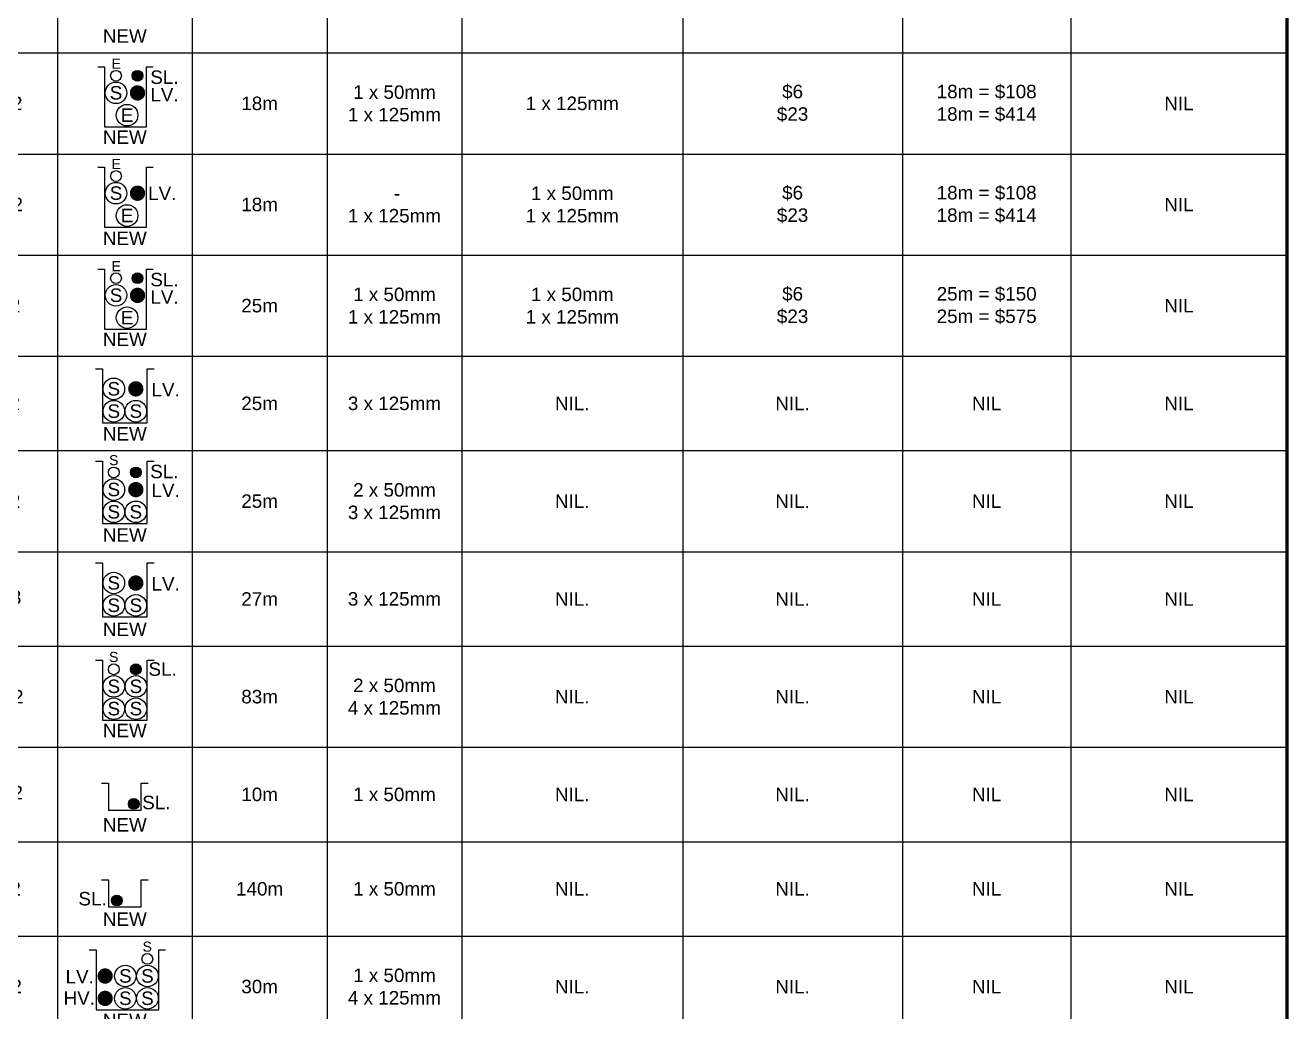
# Paper-space layout 'Retic (5)' of a CAD drawing. Header units: metres. Extents: x -30 to 775, y -5 to 571.
# Drawn here: x 246.2 to 433.6, y 143.3 to 289.6 of the extents above; entities that cross this region are included whole.
import ezdxf
from ezdxf.enums import TextEntityAlignment as Align

# ---------------------------------------------------------------- set-up
doc = ezdxf.new("R2010")
doc.units = ezdxf.units.M
doc.header["$LTSCALE"] = 0.7
doc.layers.get('0').update_dxf_attribs({"color": 6})
doc.layers.add('_User Miscellaneous1', color=3, linetype='Continuous')
doc.layers.add('_User Miscellaneous3', color=11, linetype='Continuous')
doc.layers.add('_User Miscellaneous5', color=7, linetype='Continuous', lineweight=35)
doc.styles.add('ARIAL', font='arial.ttf', dxfattribs={"height": 2})
doc.styles.get("Standard").update_dxf_attribs({"font": 'arial.ttf'})

# ---------------------------------------------------------------- blocks, each defined once
blk = doc.blocks.new('*T189')
at = {"layer": '_User Miscellaneous5', "color": 0, "linetype": 'ByBlock', "lineweight": -2, "transparency": 16777216}
for p, q in [((0, 0), (202.4, 0)), ((0, 0), (0, -504.44)), ((202.4, 0), (202.4, -504.44)), ((0, -12), (202.4, -12)), ((20, -12), (20, -504.44)), ((40, -12), (40, -504.44)), ((60, -12), (60, -504.44)), ((80, -12), (80, -504.44)), ((112.77, -12), (112.77, -504.44)), ((145.35, -12), (145.35, -504.44)), ((170.35, -12), (170.35, -504.44)), ((0, -20.44), (202.4, -20.44)), ((0, -34.44), (202.4, -34.44)), ((0, -49.44), (202.4, -49.44)), ((0, -64.44), (202.4, -64.44)), ((0, -79.44), (202.4, -79.44)), ((0, -93.44), (202.4, -93.44)), ((0, -107.44), (202.4, -107.44)), ((0, -121.44), (202.4, -121.44)), ((0, -136.44), (202.4, -136.44)), ((0, -151.44), (202.4, -151.44)), ((0, -166.44), (202.4, -166.44)), ((0, -181.44), (202.4, -181.44)), ((0, -196.44), (202.4, -196.44)), ((0, -211.44), (202.4, -211.44)), ((0, -226.44), (202.4, -226.44)), ((0, -240.44), (202.4, -240.44)), ((0, -254.44), (202.4, -254.44)), ((0, -268.44), (202.4, -268.44)), ((0, -283.44), (202.4, -283.44)), ((0, -298.44), (202.4, -298.44)), ((0, -313.44), (202.4, -313.44)), ((0, -327.44), (202.4, -327.44)), ((0, -342.44), (202.4, -342.44)), ((0, -356.44), (202.4, -356.44)), ((0, -371.44), (202.4, -371.44)), ((0, -385.44), (202.4, -385.44)), ((0, -399.44), (202.4, -399.44)), ((0, -414.44), (202.4, -414.44)), ((0, -429.44), (202.4, -429.44)), ((0, -444.44), (202.4, -444.44)), ((0, -459.44), (202.4, -459.44)), ((0, -474.44), (202.4, -474.44)), ((0, -489.44), (202.4, -489.44)), ((0, -504.44), (202.4, -504.44))]:
    blk.add_line(p, q, dxfattribs=at)
at = {"layer": '_User Miscellaneous5', "color": 7, "transparency": 16777216}
for s, insert, char_height, width, attachment_point in [('PVC DUCT SCHEDULE\\P{\\H0.96667x;NOTE - ALL TRENCH SECTIONS ARE TO BE READ & VIEWED FROM NODE TO NODE AS NOMINATED.}', (101.2, -6), 3, 200.4036, 5), ('E.E REIMBURSEMENT RATE PER METRE', (129.06, -16.22), 2, 29.5818, 5), ('DUCT\\PCONFIG.', (30, -16.22), 2, 17, 5), ('ROUTE\\PLENGTH', (50, -16.22), 2, 17, 5), ('CUSTOMER\\PFUNDED', (70, -16.22), 2, 17, 5), ('ENDEAVOUR\\PREIMBURSED', (157.85, -16.22), 2, 22, 5), ('E.E EXISTING DUCT\\PUSAGE CHARGE', (186.38, -16.22), 2, 29.0564, 5), ('LOCATION', (10, -16.22), 2, 17, 5), ('E.E  FUNDED ', (96.38, -16.22), 2, 29.7654, 5), ('K1 - L1', (10, -27.44), 2, 14, 5), ('55m', (50, -27.44), 2, 14, 5), ('1 x 125mm', (70, -27.44), 2, 14, 5), ('NIL.', (96.38, -27.44), 2, 26.7654, 5), ('NIL.', (129.06, -27.44), 2, 26.5818, 5), ('NIL', (157.85, -27.44), 2, 19, 5), ('NIL', (186.38, -27.44), 2, 26.0564, 5), ('NEW', (30, -32.94), 2, 14, 8), ('2 x 50mm\\P4 x 125mm', (70, -41.94), 2, 14, 5), ('L1 - R3', (10, -41.94), 2, 14, 5), ('30m', (50, -41.94), 2, 14, 5), ('NIL.', (96.38, -41.94), 2, 26.7654, 5), ('NIL.', (129.06, -41.94), 2, 26.5818, 5), ('NIL', (157.85, -41.94), 2, 19, 5), ('NIL', (186.38, -41.94), 2, 26.0564, 5), ('NEW', (30, -47.94), 2, 14, 8), ('2 x 50mm\\P4 x 125mm', (70, -56.94), 2, 14, 5), ('R3 - M1', (10, -56.94), 2, 14, 5), ('30m', (50, -56.94), 2, 14, 5), ('NIL.', (96.38, -56.94), 2, 26.7654, 5), ('NIL.', (129.06, -56.94), 2, 26.5818, 5), ('NIL', (157.85, -56.94), 2, 19, 5), ('NIL', (186.38, -56.94), 2, 26.0564, 5), ('NEW', (30, -62.94), 2, 14, 8), ('DEV. INSTALLED\\PUNDER\\PCIVIL WORKS.', (186.38, -71.94), 2, 26.0564, 5), ('M1 - R1', (10, -71.94), 2, 14, 5), ('EXIST.', (50, -71.94), 2, 14, 5), ('2 x 125mm', (70, -71.94), 2, 14, 5), ('NIL.', (96.38, -71.94), 2, 26.7654, 5), ('NIL.', (129.06, -71.94), 2, 26.5818, 5), ('NIL', (157.85, -71.94), 2, 19, 5), ('EXIST.', (30, -77.94), 2, 14, 8), ('M1 - N1', (10, -86.44), 2, 14, 5), ('107m', (50, -86.44), 2, 14, 5), ('1 x 125mm', (70, -86.44), 2, 14, 5), ('NIL.', (96.38, -86.44), 2, 26.7654, 5), ('NIL.', (129.06, -86.44), 2, 26.5818, 5), ('NIL', (157.85, -86.44), 2, 19, 5), ('NIL', (186.38, -86.44), 2, 26.0564, 5), ('NEW', (30, -91.94), 2, 14, 8), ('P1 - Q1', (10, -100.44), 2, 14, 5), ('25m', (50, -100.44), 2, 14, 5), ('1 x 50mm', (70, -100.44), 2, 14, 5), ('NIL.', (96.38, -100.44), 2, 26.7654, 5), ('NIL.', (129.06, -100.44), 2, 26.5818, 5), ('NIL', (157.85, -100.44), 2, 19, 5), ('NIL', (186.38, -100.44), 2, 26.0564, 5), ('NEW', (30, -105.94), 2, 14, 8), ('Q1 - R1', (10, -114.44), 2, 14, 5), ('50m', (50, -114.44), 2, 14, 5), ('1 x 125mm', (70, -114.44), 2, 14, 5), ('NIL.', (96.38, -114.44), 2, 26.7654, 5), ('NIL.', (129.06, -114.44), 2, 26.5818, 5), ('NIL', (157.85, -114.44), 2, 19, 5), ('NIL', (186.38, -114.44), 2, 26.0564, 5), ('NEW', (30, -119.94), 2, 14, 8), ('2 x 50mm\\P4 x 125mm', (70, -128.94), 2, 14, 5), ('R1 - S1', (10, -128.94), 2, 14, 5), ('25m', (50, -128.94), 2, 14, 5), ('NIL.', (96.38, -128.94), 2, 26.7654, 5), ('NIL.', (129.06, -128.94), 2, 26.5818, 5), ('NIL', (157.85, -128.94), 2, 19, 5), ('NIL', (186.38, -128.94), 2, 26.0564, 5), ('NEW', (30, -134.94), 2, 14, 8), (' -\\P2 x 125mm', (70, -143.94), 2, 14, 5), ('1 x 50mm\\P1 x 125mm', (96.38, -143.94), 2, 26.7654, 5), ('$6\\P$23', (129.06, -143.94), 2, 26.5818, 5), ('10m = $60\\P10m = $230', (157.85, -143.94), 2, 19, 5), ('T1 - V1', (10, -143.94), 2, 14, 5), ('10m', (50, -143.94), 2, 14, 5), ('NIL', (186.38, -143.94), 2, 26.0564, 5), ('NEW', (30, -149.94), 2, 14, 8), ('1 x 50mm\\P1 x 125mm', (70, -158.94), 2, 14, 5), ('1 x 50mm\\P1 x 125mm', (96.38, -158.94), 2, 26.7654, 5), ('$6\\P$23', (129.06, -158.94), 2, 26.5818, 5), ('15m = $90\\P15m = $345', (157.85, -158.94), 2, 19, 5), ('V1 - W1', (10, -158.94), 2, 14, 5), ('15m', (50, -158.94), 2, 14, 5), ('NIL', (186.38, -158.94), 2, 26.0564, 5), ('NEW', (30, -164.94), 2, 14, 8), (' -\\P1 x 125mm', (70, -173.94), 2, 14, 5), ('1 x 50mm\\P1 x 125mm', (96.38, -173.94), 2, 26.7654, 5), ('$6\\P$23', (129.06, -173.94), 2, 26.5818, 5), ('30m = $180\\P30m = $690', (157.85, -173.94), 2, 19, 5), ('W1 - X1', (10, -173.94), 2, 14, 5), ('30m', (50, -173.94), 2, 14, 5), ('NIL', (186.38, -173.94), 2, 26.0564, 5), ('NEW', (30, -179.94), 2, 14, 8), ('1 x 50mm\\P1 x 125mm', (70, -188.94), 2, 14, 5), ('1 x 50mm\\P1 x 125mm', (96.38, -188.94), 2, 26.7654, 5), ('$6\\P$23', (129.06, -188.94), 2, 26.5818, 5), ('42m = $252\\P42m = $966', (157.85, -188.94), 2, 19, 5), ('X1 - Y1', (10, -188.94), 2, 14, 5), ('42m', (50, -188.94), 2, 14, 5), ('NIL', (186.38, -188.94), 2, 26.0564, 5), ('NEW', (30, -194.94), 2, 14, 8), (' -\\P1 x 125mm', (70, -203.94), 2, 14, 5), ('1 x 50mm\\P1 x 125mm', (96.38, -203.94), 2, 26.7654, 5), ('$6\\P$23', (129.06, -203.94), 2, 26.5818, 5), ('35m = $210\\P35m = $805', (157.85, -203.94), 2, 19, 5), ('Y1 - Z1', (10, -203.94), 2, 14, 5), ('35m', (50, -203.94), 2, 14, 5), ('NIL', (186.38, -203.94), 2, 26.0564, 5), ('NEW', (30, -209.94), 2, 14, 8), ('1 x 50mm\\P1 x 125mm', (70, -218.94), 2, 14, 5), ('1 x 50mm\\P1 x 125mm', (96.38, -218.94), 2, 26.7654, 5), ('$6\\P$23', (129.06, -218.94), 2, 26.5818, 5), ('10m = $60\\P10m = $230', (157.85, -218.94), 2, 19, 5), ('Z1 - P2', (10, -218.94), 2, 14, 5), ('10m', (50, -218.94), 2, 14, 5), ('NIL', (186.38, -218.94), 2, 26.0564, 5), ('NEW', (30, -224.94), 2, 14, 8), ('40m', (50, -233.44), 2, 14, 5), ('1 x 50mm\\P1 x 125mm', (70, -233.44), 2, 14, 5), ('P2 - A2', (10, -233.44), 2, 14, 5), ('NIL.', (96.38, -233.44), 2, 26.7654, 5), ('NIL.', (129.06, -233.44), 2, 26.5818, 5), ('NIL', (157.85, -233.44), 2, 19, 5), ('NIL', (186.38, -233.44), 2, 26.0564, 5), ('NEW', (30, -238.94), 2, 14, 8), ('A2 - C2', (10, -247.44), 2, 14, 5), ('40m', (50, -247.44), 2, 14, 5), ('1 x 125mm', (70, -247.44), 2, 14, 5), ('NIL.', (96.38, -247.44), 2, 26.7654, 5), ('NIL.', (129.06, -247.44), 2, 26.5818, 5), ('NIL', (157.85, -247.44), 2, 19, 5), ('NIL', (186.38, -247.44), 2, 26.0564, 5), ('NEW', (30, -252.94), 2, 14, 8), ('D2 - E2', (10, -261.44), 2, 14, 5), ('85m', (50, -261.44), 2, 14, 5), ('1 x 125mm', (70, -261.44), 2, 14, 5), ('NIL.', (96.38, -261.44), 2, 26.7654, 5), ('NIL.', (129.06, -261.44), 2, 26.5818, 5), ('NIL', (157.85, -261.44), 2, 19, 5), ('NIL', (186.38, -261.44), 2, 26.0564, 5), ('NEW', (30, -266.94), 2, 14, 8), ('1 x 50mm\\P1 x 125mm', (70, -275.94), 2, 14, 5), ('$6\\P$23', (129.06, -275.94), 2, 26.5818, 5), ('18m = $108\\P18m = $414', (157.85, -275.94), 2, 19, 5), ('E2 - G2', (10, -275.94), 2, 14, 5), ('18m', (50, -275.94), 2, 14, 5), ('1 x 125mm', (96.38, -275.94), 2, 26.7654, 5), ('NIL', (186.38, -275.94), 2, 26.0564, 5), ('NEW', (30, -281.94), 2, 14, 8), ('1 x 50mm\\P1 x 125mm', (96.38, -290.94), 2, 26.7654, 5), ('$6\\P$23', (129.06, -290.94), 2, 26.5818, 5), ('18m = $108\\P18m = $414', (157.85, -290.94), 2, 19, 5), ('G2 - H2', (10, -290.94), 2, 14, 5), ('18m', (50, -290.94), 2, 14, 5), (' -\\P1 x 125mm', (70, -290.94), 2, 14, 5), ('NIL', (186.38, -290.94), 2, 26.0564, 5), ('NEW', (30, -296.94), 2, 14, 8), ('1 x 50mm\\P1 x 125mm', (70, -305.94), 2, 14, 5), ('1 x 50mm\\P1 x 125mm', (96.38, -305.94), 2, 26.7654, 5), ('$6\\P$23', (129.06, -305.94), 2, 26.5818, 5), ('25m = $150\\P25m = $575', (157.85, -305.94), 2, 19, 5), ('H2 - J2', (10, -305.94), 2, 14, 5), ('25m', (50, -305.94), 2, 14, 5), ('NIL', (186.38, -305.94), 2, 26.0564, 5), ('NEW', (30, -311.94), 2, 14, 8), ('J2 - K2', (10, -320.44), 2, 14, 5), ('25m', (50, -320.44), 2, 14, 5), ('3 x 125mm', (70, -320.44), 2, 14, 5), ('NIL.', (96.38, -320.44), 2, 26.7654, 5), ('NIL.', (129.06, -320.44), 2, 26.5818, 5), ('NIL', (157.85, -320.44), 2, 19, 5), ('NIL', (186.38, -320.44), 2, 26.0564, 5), ('NEW', (30, -325.94), 2, 14, 8), ('2 x 50mm\\P3 x 125mm', (70, -334.94), 2, 14, 5), ('K2 - L2', (10, -334.94), 2, 14, 5), ('25m', (50, -334.94), 2, 14, 5), ('NIL.', (96.38, -334.94), 2, 26.7654, 5), ('NIL.', (129.06, -334.94), 2, 26.5818, 5), ('NIL', (157.85, -334.94), 2, 19, 5), ('NIL', (186.38, -334.94), 2, 26.0564, 5), ('NEW', (30, -340.94), 2, 14, 8), ('L2 - Q3', (10, -349.44), 2, 14, 5), ('27m', (50, -349.44), 2, 14, 5), ('3 x 125mm', (70, -349.44), 2, 14, 5), ('NIL.', (96.38, -349.44), 2, 26.7654, 5), ('NIL.', (129.06, -349.44), 2, 26.5818, 5), ('NIL', (157.85, -349.44), 2, 19, 5), ('NIL', (186.38, -349.44), 2, 26.0564, 5), ('NEW', (30, -354.94), 2, 14, 8), ('2 x 50mm\\P4 x 125mm', (70, -363.94), 2, 14, 5), ('M2 - N2', (10, -363.94), 2, 14, 5), ('83m', (50, -363.94), 2, 14, 5), ('NIL.', (96.38, -363.94), 2, 26.7654, 5), ('NIL.', (129.06, -363.94), 2, 26.5818, 5), ('NIL', (157.85, -363.94), 2, 19, 5), ('NIL', (186.38, -363.94), 2, 26.0564, 5), ('NEW', (30, -369.94), 2, 14, 8), ('Q2 - R2', (10, -378.44), 2, 14, 5), ('10m', (50, -378.44), 2, 14, 5), ('1 x 50mm', (70, -378.44), 2, 14, 5), ('NIL.', (96.38, -378.44), 2, 26.7654, 5), ('NIL.', (129.06, -378.44), 2, 26.5818, 5), ('NIL', (157.85, -378.44), 2, 19, 5), ('NIL', (186.38, -378.44), 2, 26.0564, 5), ('NEW', (30, -383.94), 2, 14, 8), ('S2 - T2', (10, -392.44), 2, 14, 5), ('140m', (50, -392.44), 2, 14, 5), ('1 x 50mm', (70, -392.44), 2, 14, 5), ('NIL.', (96.38, -392.44), 2, 26.7654, 5), ('NIL.', (129.06, -392.44), 2, 26.5818, 5), ('NIL', (157.85, -392.44), 2, 19, 5), ('NIL', (186.38, -392.44), 2, 26.0564, 5), ('NEW', (30, -397.94), 2, 14, 8), ('1 x 50mm\\P4 x 125mm', (70, -406.94), 2, 14, 5), ('S1 - U2', (10, -406.94), 2, 14, 5), ('30m', (50, -406.94), 2, 14, 5), ('NIL.', (96.38, -406.94), 2, 26.7654, 5), ('NIL.', (129.06, -406.94), 2, 26.5818, 5), ('NIL', (157.85, -406.94), 2, 19, 5), ('NIL', (186.38, -406.94), 2, 26.0564, 5), ('NEW', (30, -412.94), 2, 14, 8), ('2 x 50mm\\P4 x 125mm', (70, -421.94), 2, 14, 5), ('U2 - V2', (10, -421.94), 2, 14, 5), ('38m', (50, -421.94), 2, 14, 5), ('NIL.', (96.38, -421.94), 2, 26.7654, 5), ('NIL.', (129.06, -421.94), 2, 26.5818, 5), ('NIL', (157.85, -421.94), 2, 19, 5), ('NIL', (186.38, -421.94), 2, 26.0564, 5), ('NEW', (30, -427.94), 2, 14, 8), ('DEV. INSTALLED\\PUNDER\\PCIVIL WORKS.', (186.38, -436.94), 2, 26.0564, 5), ('V2 - W2', (10, -436.94), 2, 14, 5), ('EXIST.', (50, -436.94), 2, 14, 5), ('1 x 125mm', (70, -436.94), 2, 14, 5), ('NIL.', (96.38, -436.94), 2, 26.7654, 5), ('NIL.', (129.06, -436.94), 2, 26.5818, 5), ('NIL', (157.85, -436.94), 2, 19, 5), ('EXIST.', (30, -442.94), 2, 14, 8), ('1 x 50mm\\P4 x 125mm', (70, -451.94), 2, 14, 5), ('W2 - X2', (10, -451.94), 2, 14, 5), ('15m', (50, -451.94), 2, 14, 5), ('NIL.', (96.38, -451.94), 2, 26.7654, 5), ('NIL.', (129.06, -451.94), 2, 26.5818, 5), ('NIL', (157.85, -451.94), 2, 19, 5), ('NIL', (186.38, -451.94), 2, 26.0564, 5), ('NEW', (30, -457.94), 2, 14, 8), ('2 x 50mm\\P4 x 125mm', (70, -466.94), 2, 14, 5), ('X2 - Y2', (10, -466.94), 2, 14, 5), ('40m', (50, -466.94), 2, 14, 5), ('NIL.', (96.38, -466.94), 2, 26.7654, 5), ('NIL.', (129.06, -466.94), 2, 26.5818, 5), ('NIL', (157.85, -466.94), 2, 19, 5), ('NIL', (186.38, -466.94), 2, 26.0564, 5), ('NEW', (30, -472.94), 2, 14, 8), ('DEV. INSTALLED\\PUNDER\\PCIVIL WORKS.', (186.38, -481.94), 2, 26.0564, 5), ('Y2 - Z2', (10, -481.94), 2, 14, 5), ('EXIST.', (50, -481.94), 2, 14, 5), ('1 x 125mm', (70, -481.94), 2, 14, 5), ('NIL.', (96.38, -481.94), 2, 26.7654, 5), ('NIL.', (129.06, -481.94), 2, 26.5818, 5), ('NIL', (157.85, -481.94), 2, 19, 5), ('EXIST.', (30, -487.94), 2, 14, 8), (' 2 x 50mm\\P4 x 125mm', (70, -496.94), 2, 14, 5), ('Z2 - A3', (10, -496.94), 2, 14, 5), ('25m', (50, -496.94), 2, 14, 5), ('NIL.', (96.38, -496.94), 2, 26.7654, 5), ('NIL.', (129.06, -496.94), 2, 26.5818, 5), ('NIL', (157.85, -496.94), 2, 19, 5), ('NIL', (186.38, -496.94), 2, 26.0564, 5), ('NEW', (30, -502.94), 2, 14, 8)]:
    blk.add_mtext(s, dxfattribs=dict(at, insert=insert, char_height=char_height, width=width, attachment_point=attachment_point))
blk = doc.blocks.new('*U187')
blk.add_circle((0, 0.8), 0.8)
at = {"insert": (0, 0.8), "char_height": 1, "attachment_point": 5, "style": 'ARIAL'}
blk.add_mtext_dynamic_manual_height_columns('S', width=1.01758, gutter_width=10, heights=[0], dxfattribs=at)
blk = doc.blocks.new('*U190')
at = {"ltscale": 0.75, "const_width": 0.569, "flags": 128}
blk.add_lwpolyline([(-0.291, 0.562, 1), (0.278, 0.562, 1)], format="xyb", close=True, dxfattribs=at)
blk = doc.blocks.new('DUCT_50_NEW')
blk.add_circle((0, 0.4), 0.4)
at = {"flags": 1}
blk.add_attdef('Z', (0, 0), '', height=0.2, dxfattribs=at)
at = {"flags": 9}
for tag, p in [('DUCT_CODE', (0, 0)), ('XSECT_TYPE', (0, -0.2)), ('STATE', (0, -0.6)), ('OWNED_BY', (-0.001, -1.008)), ('FB_REFERENCE', (0, -0.4)), ('NOTES', (0, -0.8)), ('OPERATED_BY', (-0.001, -1.214)), ('MAINTAINED_BY', (-0.001, -1.419))]:
    blk.add_attdef(tag, text='', height=0.2, dxfattribs=at).set_placement(p, align=Align.MIDDLE_LEFT)
blk = doc.blocks.new('*U185')
blk.add_blockref('DUCT_50_NEW', (0, 0))
at = {"insert": (-0.004, 1.307), "char_height": 0.75, "attachment_point": 5, "style": 'ARIAL'}
blk.add_mtext_dynamic_manual_height_columns('S', width=0.39532, gutter_width=10, heights=[0], dxfattribs=at)
blk = doc.blocks.new('CABLE_SMALL_NEW')
h = blk.add_hatch(color=256)
edge = h.paths.add_edge_path()
edge.add_arc((0, 0.4), 0.4, 0, 360)
blk.add_circle((0, 0.4), 0.4)
for tag, flags, p in [('COND_CODE', 9, (1.5, 0)), ('XSECT_SIZE', 9, (1.5, -0.6)), ('STATE', 9, (1.5, -0.4)), ('OWNED_BY', 9, (1.5, -1)), ('FB_REFERENCE', 9, (1.5, -0.2)), ('NOTES', 9, (1.5, -0.8)), ('Z', 1, (1.5, -1.6)), ('OPERATED_BY', 9, (1.5, -1.2)), ('MAINTAINED_BY', 9, (1.5, -1.4))]:
    blk.add_attdef(tag, text='', height=0.2, dxfattribs=dict(flags=flags)).set_placement(p, align=Align.MIDDLE_LEFT)
blk = doc.blocks.new('*U191')
for name in ['DUCT_50_NEW', 'CABLE_SMALL_NEW']:
    blk.add_blockref(name, (0, 0))
blk = doc.blocks.new('*U183')
blk.add_blockref('DUCT_50_NEW', (0, 0))
at = {"insert": (0.008, 1.292), "char_height": 0.75, "attachment_point": 5, "style": 'ARIAL'}
blk.add_mtext_dynamic_manual_height_columns('E', width=0.1757, gutter_width=10, heights=[0], dxfattribs=at)
blk = doc.blocks.new('*U186')
blk.add_circle((0, 0.8), 0.8)
at = {"insert": (0, 0.8), "char_height": 1, "attachment_point": 5, "style": 'ARIAL'}
blk.add_mtext_dynamic_manual_height_columns('E', width=1.84981, gutter_width=10, heights=[0], dxfattribs=at)

psp = doc.layouts.new('Retic (5)')

# ---------------------------------------------------------------- linework, layer by layer
at = {"layer": '_User Miscellaneous3', "flags": 128}
for points in [[(256.98, 283.46), (257.98, 283.46), (257.98, 274.56), (264.2, 274.56), (264.2, 283.46), (265.2, 283.46)], [(256.98, 268.58), (257.98, 268.58), (257.98, 259.68), (264.2, 259.68), (264.2, 268.58), (265.2, 268.58)], [(256.98, 253.43), (257.98, 253.43), (257.98, 244.53), (264.2, 244.53), (264.2, 253.43), (265.2, 253.43)], [(256.65, 238.65), (257.65, 238.65), (257.65, 230.65), (264.32, 230.65), (264.32, 238.65), (265.32, 238.65)], [(256.65, 224.96), (257.65, 224.96), (257.65, 215.72), (264.32, 215.72), (264.32, 224.96), (265.32, 224.96)], [(256.65, 209.85), (257.65, 209.85), (257.65, 201.86), (264.32, 201.86), (264.32, 209.85), (265.32, 209.85)], [(256.65, 195.42), (257.65, 195.42), (257.65, 186.52), (264.32, 186.52), (264.32, 195.42), (265.32, 195.42)], [(257.54, 177.17), (258.54, 177.17), (258.54, 173.2), (263.43, 173.2), (263.43, 177.17), (264.43, 177.17)], [(257.54, 162.84), (258.54, 162.84), (258.54, 158.87), (263.43, 158.87), (263.43, 162.84), (264.43, 162.84)], [(255.71, 152.46), (256.71, 152.46), (256.71, 143.56), (266.02, 143.56), (266.02, 152.46), (267.02, 152.46)]]:
    psp.add_lwpolyline(points, dxfattribs=at)
at = {"layer": '_User Miscellaneous5', "const_width": 0.5}
psp.add_lwpolyline([(230.98, 553.95), (433.39, 553.95), (433.39, 49.51), (230.98, 49.51)], close=True, dxfattribs=at)

# ---------------------------------------------------------------- block references
psp.add_blockref('*T189', (230.98, 553.95))
at = {"layer": '_User Miscellaneous3', "xscale": 2, "yscale": 2, "zscale": 2}
for name, p in [('*U183', (259.68, 281.32)), ('*U187', (259.68, 277.98)), ('*U191', (262.86, 281.32)), ('*U190', (262.88, 278.45)), ('*U186', (261.32, 274.67)), ('*U183', (259.68, 266.44)), ('*U187', (259.68, 263.1)), ('*U190', (262.88, 263.57)), ('*U186', (261.32, 259.78)), ('*U183', (259.68, 251.29)), ('*U187', (259.68, 247.95)), ('*U191', (262.86, 251.29)), ('*U190', (262.88, 248.42)), ('*U186', (261.32, 244.63)), ('*U187', (259.35, 234.07)), ('*U190', (262.63, 234.55)), ('*U187', (259.35, 230.76)), ('*U187', (262.62, 230.76)), ('*U185', (259.35, 222.48)), ('*U191', (262.62, 222.48)), ('*U187', (259.35, 219.14)), ('*U190', (262.63, 219.61)), ('*U187', (259.35, 215.83)), ('*U187', (262.62, 215.83)), ('*U187', (259.35, 205.28)), ('*U190', (262.63, 205.75)), ('*U187', (259.35, 201.96)), ('*U187', (262.62, 201.96)), ('*U185', (259.35, 193.28)), ('*U187', (259.35, 189.94)), ('*U187', (262.63, 189.94)), ('*U191', (262.62, 193.28)), ('*U187', (259.35, 186.63)), ('*U187', (262.63, 186.63)), ('*U191', (262.31, 173.31)), ('*U191', (259.79, 158.98)), ('*U185', (264.32, 150.32)), ('*U187', (261.06, 146.98)), ('*U187', (264.34, 146.98)), ('*U190', (258.08, 147.46)), ('*U190', (258.08, 144.14)), ('*U187', (261.06, 143.67)), ('*U187', (264.34, 143.67))]:
    psp.add_blockref(name, p, dxfattribs=at)

# ---------------------------------------------------------------- texts
at = {"layer": '_User Miscellaneous1', "char_height": 2, "attachment_point": 5, "style": 'ARIAL'}
for s, insert in [('SL.', (266.86, 281.9)), ('LV.', (266.87, 279.32)), ('LV.', (266.54, 264.67)), ('SL.', (266.86, 251.87)), ('LV.', (266.87, 249.29)), ('LV.', (267.04, 235.56)), ('SL.', (266.85, 223.41)), ('LV.', (267.04, 220.63)), ('LV.', (267.04, 206.76)), ('SL.', (266.59, 194.1)), ('SL.', (265.66, 174.31)), ('SL.', (256.2, 160.04)), ('LV.', (254.29, 148.5)), ('HV.', (254.23, 145.32))]:
    psp.add_mtext_dynamic_manual_height_columns(s, width=3.8474, gutter_width=10, heights=[0], dxfattribs=dict(at, insert=insert))

doc.saveas('drawing.dxf')
